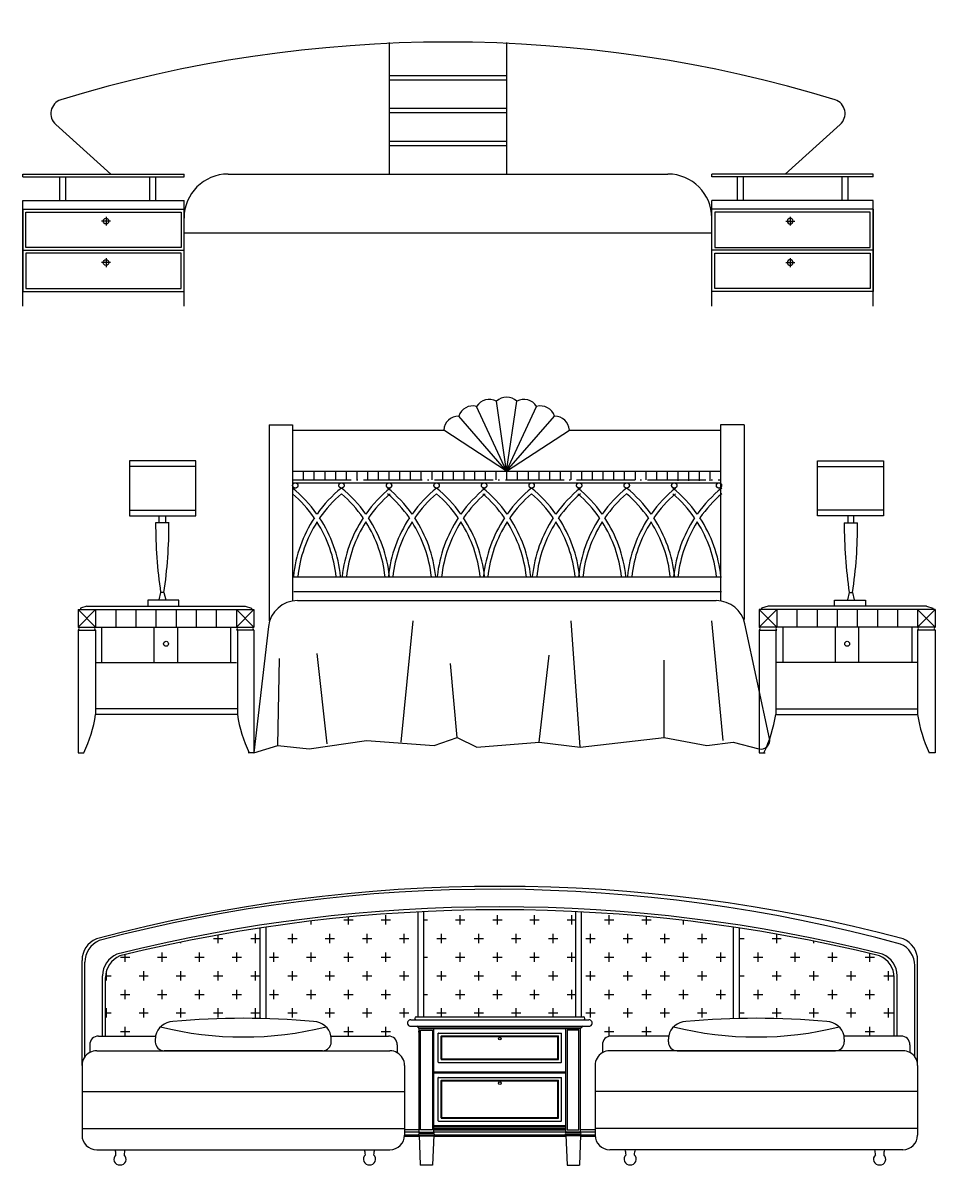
# Model space of a CAD drawing. Extents: x -42728 to 99010, y -18674 to 47645.
# Drawn here: x 62833 to 65944, y 29889 to 33783 of the extents above; entities that cross this region are included whole.
import ezdxf

# ---------------------------------------------------------------- set-up
doc = ezdxf.new("R2010")
doc.units = 0
doc.header["$LTSCALE"] = 100
doc.header["$MEASUREMENT"] = 0
doc.linetypes.add('DOTE', pattern=[2.42, 2, -0.2, 0.02, -0.2])
doc.layers.get('0').update_dxf_attribs({"linetype": 'CONTINUOUS'})
for name, color, linetype in [('00-ELE', 2, 'CONTINUOUS'), ('1', 1, 'CONTINUOUS'), ('2', 3, 'CONTINUOUS'), ('3', 4, 'CONTINUOUS'), ('DOTE', 1, 'DOTE'), ('PUB_TEXT', 7, 'CONTINUOUS'), ('SEP', 50, 'CONTINUOUS'), ('家具', 223, 'CONTINUOUS')]:
    doc.layers.add(name, color=color, linetype=linetype)

# ---------------------------------------------------------------- blocks, each defined once
blk = doc.blocks.new('3157')
at = {"layer": '2'}
blk.add_circle((0, 0), 96, dxfattribs=at)
at = {"layer": 'SEP'}
for p, q in [((-150, 0), (155, 0)), ((0, -147), (0, 151))]:
    blk.add_line(p, q, dxfattribs=at)
blk = doc.blocks.new('A$C4D66270E')
for p, q in [((1250, 898.6), (1250, 450)), ((1650, 898.6), (1650, 450)), ((1250, 786.5), (1650, 786.5)), ((1250, 771.5), (1650, 771.5)), ((1250, 674.3), (1250, 450)), ((1250, 674.3), (1650, 674.3)), ((1250, 659.3), (1650, 659.3)), ((300, 450), (112.2, 619)), ((2600, 450), (2787.8, 619)), ((1250, 562.2), (1650, 562.2)), ((1250, 547.2), (1650, 547.2)), ((0, 450), (550, 450)), ((0, 440), (0, 450)), ((0, 440), (550, 440)), ((125.1, 440), (125.1, 360)), ((145.1, 440), (145.1, 360)), ((432.2, 440), (432.2, 360)), ((452.2, 440), (452.2, 360)), ((550, 440), (550, 450)), ((700, 450), (2200, 450)), ((2900, 450), (2350, 450)), ((2350, 440), (2350, 450)), ((2900, 440), (2350, 440)), ((2436.5, 440), (2436.5, 360)), ((2456.5, 440), (2456.5, 360)), ((2793.5, 440), (2793.5, 360)), ((2813.5, 440), (2813.5, 360)), ((2900, 440), (2900, 450)), ((0, 360), (550, 360)), ((0, 0), (0, 360)), ((550, 300), (550, 360)), ((2900, 360), (2350, 360)), ((2350, 300), (2350, 360)), ((2900, 0), (2900, 360)), ((0, 330), (550, 330)), ((0, 330), (0, 50)), ((2900, 330), (2350, 330)), ((2900, 330), (2900, 50)), ((550, 0), (550, 300)), ((2350, 0), (2350, 300)), ((2350, 0), (2350, 300)), ((550, 250), (2350, 250)), ((0, 190), (550, 190)), ((2900, 190), (2350, 190)), ((0, 50), (550, 50)), ((2900, 50), (2350, 50))]:
    blk.add_line(p, q)
at = {"color": 9}
for points in [[(10, 320), (540, 320), (540, 200), (10, 200)], [(2890, 320), (2360, 320), (2360, 200), (2890, 200)], [(10, 60), (540, 60), (540, 180), (10, 180)], [(2890, 60), (2360, 60), (2360, 180), (2890, 180)]]:
    blk.add_lwpolyline(points, close=True, dxfattribs=at)
for centre, radius, start, end in [((1450, -3635.4), 4535.4, 73.0704, 106.9296), ((145.6, 656.2), 50, 109.0612, 228.0128), ((2754.4, 656.2), 50, 311.9872, 70.9388), ((700, 300), 150, 90, 180), ((2200, 300), 150, 0, 90)]:
    blk.add_arc(centre, radius, start, end)
at = {"yscale": 0.1, "zscale": 0.1, "rotation": 180}
for p, xscale in [((283.7, 289.7), 0.1), ((2617.3, 289.7), -0.1), ((283.7, 148.2), 0.1), ((2617.3, 148.2), -0.1)]:
    blk.add_blockref('3157', p, dxfattribs=dict(at, xscale=xscale))
blk = doc.blocks.new('A$C3D736CDC')
at = {"layer": 'PUB_TEXT', "color": 3}
blk.add_blockref('A$C4D66270E', (0, 0), dxfattribs=at)
blk = doc.blocks.new('A$C435A3A95')
at = {"layer": '家具', "ltscale": 0.01}
h = blk.add_hatch(dxfattribs=at)
h.set_pattern_fill('CROSS', color=9, scale=10, style=0)
h.set_pattern_definition([(0, (-22305.54, -56904.66), (63.5, 63.5), [31.75, -95.25]), (90, (-22289.664, -56920.53), (-63.5, 63.5), [31.75, -95.25])])
h.paths.add_polyline_path([(608, 808.2, 0.022465), (129.5, 713.2, 0.303725), (80, 639.3), (80, 439.8), (251, 439.8, -0.360681), (310, 488.7, -0.029428), (608, 499.4)])
h.paths.add_polyline_path([(1146, 862.8, 0.023974), (628, 811.2), (628, 498.8, -0.016009), (790, 488.7, -0.360681), (849, 439.8), (1150, 439.8), (1150, 465, 0.414214), (1147, 468, 0.414214), (1142, 473), (1121.1, 473, -1.013331), (1121.1, 495), (1140, 495, -1), (1140, 505), (1146, 505)])
h.paths.add_polyline_path([(1684, 863.8, 0.023855), (1166, 863.8), (1166, 505), (1684, 505)])
h.paths.add_polyline_path([(2222, 811.2, 0.023974), (1704, 862.8), (1704, 505), (1710, 505, -1), (1710, 495), (1728.9, 495, -1.013331), (1728.9, 473), (1708, 473, 0.414214), (1703, 468, 0.414214), (1700, 465), (1700, 439.8), (2001, 439.8, -0.360681), (2060, 488.7, -0.016009), (2222, 498.8)])
h.paths.add_polyline_path([(2720.5, 713.2, 0.022465), (2242, 808.2), (2242, 499.4, -0.029428), (2540, 488.7, -0.360681), (2599, 439.8), (2770, 439.8), (2770, 639.3, 0.303725)])
at = {"layer": '家具', "color": 9}
for p, q in [((1146, 505), (1146, 862.8)), ((1166, 505), (1166, 863.8)), ((1684, 505), (1684, 863.8)), ((1704, 505), (1704, 862.8)), ((608, 499.4), (608, 808.2)), ((628, 498.8), (628, 811.2)), ((2222, 498.8), (2222, 811.2)), ((2242, 499.4), (2242, 808.2)), ((10, 369.7), (10, 691.4)), ((2840, 369.7), (2840, 680)), ((2770, 439.8), (2770, 639.3)), ((2780, 439.8), (2780, 645.2)), ((1140, 495), (1710, 495)), ((1142, 473), (1708, 473)), ((1147, 468), (1703, 468)), ((250, 428.7), (250, 419.7)), ((1150, 465), (1700, 465)), ((1200, 125), (1200, 465)), ((1215.5, 450), (1215, 449.5)), ((1215, 350.5), (1215, 449.5)), ((1215.5, 450), (1634.5, 450)), ((1225.5, 440), (1225, 439.5)), ((1225, 360.5), (1225, 439.5)), ((1225.5, 440), (1624.5, 440)), ((1227.5, 438), (1227, 437.5)), ((1227, 362.5), (1227, 437.5)), ((1227.5, 438), (1622.5, 438)), ((1623, 437.5), (1622.5, 438)), ((1623, 362), (1623, 437.5)), ((1625, 439.5), (1624.5, 440)), ((1625, 360), (1625, 439.5)), ((1634.5, 450), (1635, 449.5)), ((1635, 350.5), (1635, 449.5)), ((1650, 125), (1650, 465)), ((1215.5, 350), (1215, 350.5)), ((1225, 360.5), (1225.5, 360)), ((1225.5, 360), (1625, 360)), ((1227, 362.5), (1227.5, 362)), ((1227.5, 362), (1623, 362)), ((1634.5, 350), (1635, 350.5)), ((1200, 317.8), (1650, 317.8)), ((1200, 315.8), (1650, 315.8)), ((1200, 313.8), (1650, 313.8)), ((1215.5, 350), (1634.5, 350)), ((1215.5, 298.8), (1215, 298.3)), ((1215, 150.5), (1215, 298.3)), ((1215.5, 298.8), (1634.5, 298.8)), ((1225.5, 288.8), (1225, 288.3)), ((1225, 160.5), (1225, 288.3)), ((1225.5, 288.8), (1624.5, 288.8)), ((1227.5, 286.8), (1227, 286.3)), ((1227, 162.5), (1227, 286.3)), ((1227.5, 286.8), (1622.5, 286.8)), ((1623, 286.3), (1622.5, 286.8)), ((1623, 162), (1623, 286.3)), ((1625, 288.3), (1624.5, 288.8)), ((1625, 160), (1625, 288.3)), ((1634.5, 298.8), (1635, 298.3)), ((1635, 150.5), (1635, 298.3)), ((1225, 160.5), (1225.5, 160)), ((1225.5, 160), (1625, 160)), ((1227, 162.5), (1227.5, 162)), ((1227.5, 162), (1623, 162)), ((1150, 120), (1100, 120)), ((1200, 135), (1650, 135)), ((1200, 130), (1650, 130)), ((1200, 120), (1650, 120)), ((1215.5, 150), (1215, 150.5)), ((1215.5, 150), (1634.5, 150)), ((1634.5, 150), (1635, 150.5)), ((1750, 120), (1700, 120)), ((1098.7, 113.5), (1150, 113.5)), ((1100, 103.4), (1149.2, 103.4)), ((1150, 111.9), (1200, 111.9)), ((1150.3, 102.9), (1199.4, 102.9)), ((1150.3, 99.9), (1199.5, 99.9)), ((1150.8, 108.9), (1199.4, 108.9)), ((1200.1, 113.5), (1650, 113.5)), ((1201, 103.4), (1649, 103.4)), ((1700, 113.5), (1750, 113.5)), ((1700.8, 103.4), (1750, 103.4))]:
    blk.add_line(p, q, dxfattribs=at)
at = {"layer": '家具', "ltscale": 0.01}
for p, q in [((0, 339.7), (0, 697.4)), ((2850, 339.7), (2850, 697.4)), ((1121.1, 495), (1140, 495)), ((1121.1, 473), (1142, 473)), ((1140, 505), (1710, 505)), ((1708, 473), (1729.1, 473)), ((1710, 495), (1729.1, 495)), ((56.2, 439.8), (251, 439.8)), ((849, 439.8), (1045.3, 439.8)), ((1150, 111.9), (1150, 465)), ((1700, 111.9), (1700, 465)), ((2001, 439.8), (1804.7, 439.8)), ((2793.8, 439.8), (2599, 439.8)), ((26.2, 409.8), (26.2, 383.6)), ((1075.3, 409.8), (1075.3, 382.8)), ((1774.7, 409.8), (1774.7, 382.8)), ((2823.8, 409.8), (2823.8, 383.6)), ((0, 339.7), (0, 102)), ((1100, 339.7), (1100, 102)), ((1750, 339.7), (1750, 102)), ((2850, 339.7), (2850, 102)), ((1200, 125), (1650, 125)), ((1200, 111.9), (1200, 125)), ((1650, 111.9), (1650, 125)), ((1099.8, 98), (1150.4, 98)), ((1150, 111.9), (1150.1, 108.8)), ((1150.3, 102.9), (1153.2, 0)), ((1199.6, 102.9), (1195.3, 0)), ((1199.4, 98), (1650.6, 98)), ((1200, 111.9), (1199.9, 108.9)), ((1650, 111.9), (1650.1, 108.9)), ((1650.4, 102.9), (1654.7, 0)), ((1699.7, 102.9), (1696.8, 0)), ((1699.6, 98), (1750.2, 98)), ((1700, 111.9), (1699.9, 108.8)), ((50, 52), (1050, 52)), ((2800, 52), (1800, 52))]:
    blk.add_line(p, q, dxfattribs=at)
at = {"layer": '家具', "color": 9, "ltscale": 0.01}
for p, q in [((70, 439.8), (70, 645.2)), ((80, 439.8), (80, 639.3)), ((850, 419.7), (850, 428.7)), ((2000, 419.7), (2000, 428.7)), ((2600, 428.7), (2600, 419.7)), ((50, 389.7), (1050, 389.7)), ((820, 389.7), (280, 389.7)), ((2800, 389.7), (1800, 389.7)), ((2030, 389.7), (2570, 389.7)), ((0, 250.3), (1100, 250.3)), ((2850, 250.3), (1750, 250.3)), ((0, 124.6), (1100, 124.6)), ((2850, 124.6), (1750, 124.6)), ((1700, 111.9), (1650, 111.9)), ((1699.7, 99.9), (1650.5, 99.9)), ((1699.2, 108.9), (1650.6, 108.9)), ((1699.7, 102.9), (1650.6, 102.9))]:
    blk.add_line(p, q, dxfattribs=at)
at = {"layer": '家具'}
for p, q in [((1195.3, 0), (1153.2, 0)), ((1654.7, 0), (1696.8, 0))]:
    blk.add_line(p, q, dxfattribs=at)
at = {"layer": '家具', "color": 9}
for points in [[(1155, 460), (1195, 460), (1195, 120), (1155, 120)], [(1695, 460), (1655, 460), (1655, 120), (1695, 120)]]:
    blk.add_lwpolyline(points, close=True, dxfattribs=at)
for centre in [(1425.3, 430.9), (1425.3, 279.2)]:
    blk.add_circle(centre, 4.55, dxfattribs=at)
at = {"layer": '家具', "ltscale": 0.01}
for centre, radius, start, end in [((1425, -4431.9), 5381.9, 75.1849, 104.8151), ((80, 697.4), 80, 112.9148, 180), ((2770, 697.4), 80, 0, 67.0852), ((310, 428.7), 60, 90, 169.3337), ((550, -2035.4), 2535.5, 84.5684, 95.4316), ((790, 428.7), 60, 10.6663, 90), ((1121, 484), 11, 89.2413, 270.7587), ((1140, 500), 5, 90, 270), ((1142, 468), 5, 0, 90), ((1147, 465), 3, 0, 90), ((1703, 465), 3, 90, 180), ((1708, 468), 5, 90, 180), ((1710, 500), 5, 270, 90), ((1729, 484), 11, 269.2413, 90.7587), ((2060, 428.7), 60, 90, 169.3337), ((2300, -2035.4), 2535.5, 84.5684, 95.4316), ((2540, 428.7), 60, 10.6663, 90), ((56.2, 409.8), 30, 90, 180), ((1045.3, 409.8), 30, 0, 90), ((1804.7, 409.8), 30, 90, 180), ((2793.8, 409.8), 30, 0, 90), ((50, 339.7), 50, 118.3779, 180), ((1050, 339.7), 50, 0, 59.5366), ((1800, 339.7), 50, 120.4634, 180), ((2800, 339.7), 50, 0, 61.6221), ((50, 102), 50, 180, 270), ((1050, 102), 50, 270, 0), ((1150.8, 105.9), 3.01, 90, 270), ((1199.4, 105.9), 3.01, 270, 90), ((1650.6, 105.9), 3.01, 90, 270), ((1699.2, 105.9), 3.01, 270, 77.1092), ((1800, 102), 50, 180, 270), ((2800, 102), 50, 270, 0), ((41.1, 32.4), 74.5, 1.6098, 15.2455), ((218.1, 32.4), 74.5, 164.7545, 178.3902), ((892, 32.4), 74.5, 1.6098, 15.2455), ((1069, 32.4), 74.5, 164.7545, 178.3902), ((1781, 32.4), 74.5, 1.6098, 15.2455), ((1958, 32.4), 74.5, 164.7545, 178.3902), ((2631.9, 32.4), 74.5, 1.6098, 15.2455), ((2808.9, 32.4), 74.5, 164.7545, 178.3902), ((128.3, 19.6), 19.6, 130.4084, 273.7659), ((130.9, 19.6), 19.6, 266.2341, 49.5916), ((979.2, 19.6), 19.6, 130.4084, 273.7659), ((981.8, 19.6), 19.6, 266.2341, 49.5916), ((1868.2, 19.6), 19.6, 130.4084, 273.7659), ((1870.8, 19.6), 19.6, 266.2341, 49.5916), ((2719.1, 19.6), 19.6, 130.4084, 273.7659), ((2721.7, 19.6), 19.6, 266.2341, 49.5916)]:
    blk.add_arc(centre, radius, start, end, dxfattribs=at)
at = {"layer": '家具', "color": 9}
for centre, radius, start, end in [((1403.7, -4316.6), 5256.6, 74.688, 104.8244), ((1425, -4498.1), 5378.1, 75.9487, 104.0513), ((90, 691.4), 80, 112.9742, 180), ((2760, 680), 80, 0, 66.5381), ((2690, 639.3), 80, 0, 67.5794), ((2700, 645.2), 80, 0, 67.3996), ((310, 428.7), 60, 169.3337, 180)]:
    blk.add_arc(centre, radius, start, end, dxfattribs=at)
at = {"layer": '家具', "color": 9, "ltscale": 0.01}
for centre, radius, start, end in [((1425, -4561.6), 5431.6, 76.2012, 103.7988), ((150, 645.2), 80, 112.6004, 180), ((160, 639.3), 80, 112.4206, 180), ((550, 1608.9), 1172.4, 256.0603, 283.9397), ((2300, 1608.9), 1172.4, 256.0603, 283.9397), ((790, 428.7), 60, 0, 10.6663), ((2060, 428.7), 60, 169.3337, 180), ((2540, 428.7), 60, 0, 10.6663), ((50, 339.7), 50, 90, 118.3779), ((280, 419.7), 30, 180, 270), ((820, 419.7), 30, 270, 0), ((1050, 339.7), 50, 59.5366, 90), ((1800, 339.7), 50, 90, 120.4634), ((2030, 419.7), 30, 180, 270), ((2570, 419.7), 30, 270, 0), ((2800, 339.7), 50, 61.6221, 90), ((1699.2, 105.9), 3.01, 77.1092, 90)]:
    blk.add_arc(centre, radius, start, end, dxfattribs=at)
blk = doc.blocks.new('A$C0A3A7229')
at = {"layer": '00-ELE', "xscale": 0.5, "yscale": 0.5, "zscale": 0.5}
blk.add_blockref('A$C435A3A95', (0, 0), dxfattribs=at)
blk = doc.blocks.new('JJ5')
at = {"layer": '1'}
for p, q in [((18511.5, 21228), (18476.6, 21465.9)), ((18511.5, 21228), (18546.3, 21465.9)), ((18511.5, 21228), (18409.2, 21448.7)), ((18511.5, 21228), (18613.8, 21448.7)), ((18511.5, 21228), (18348, 21415.4)), ((18511.5, 21228), (18674.9, 21415.4)), ((18511.5, 21228), (18296.9, 21368)), ((18511.5, 21228), (18726, 21368)), ((17781.5, 21228), (19241.5, 21228)), ((17818, 21228), (17818, 21197.8)), ((17854.5, 21228), (17854.5, 21197.8)), ((17891, 21228), (17891, 21197.8)), ((17927.5, 21228), (17927.5, 21197.8)), ((17964, 21228), (17964, 21197.8)), ((18000.5, 21228), (18000.5, 21197.8)), ((18037, 21228), (18037, 21197.8)), ((18073.5, 21228), (18073.5, 21197.8)), ((18110, 21228), (18110, 21197.8)), ((18146.5, 21228), (18146.5, 21197.8)), ((18183, 21228), (18183, 21197.8)), ((18219.5, 21228), (18219.5, 21197.8)), ((18256, 21228), (18256, 21197.8)), ((18292.5, 21228), (18292.5, 21197.8)), ((18329, 21228), (18329, 21197.8)), ((18365.5, 21228), (18365.5, 21197.8)), ((18402, 21228), (18402, 21197.8)), ((18438.5, 21228), (18438.5, 21197.8)), ((18475, 21228), (18475, 21197.8)), ((18511.5, 21228), (18511.5, 21197.8)), ((18548, 21228), (18548, 21197.8)), ((18584.5, 21228), (18584.5, 21197.8)), ((18621, 21228), (18621, 21197.8)), ((18657.5, 21228), (18657.5, 21197.8)), ((18694, 21228), (18694, 21197.8)), ((18730.5, 21228), (18730.5, 21197.8)), ((18767, 21228), (18767, 21197.8)), ((18803.5, 21228), (18803.5, 21197.8)), ((18840, 21228), (18840, 21197.8)), ((18876.5, 21228), (18876.5, 21197.8)), ((18913, 21228), (18913, 21197.8)), ((18949.5, 21228), (18949.5, 21197.8)), ((18986, 21228), (18986, 21197.8)), ((19022.5, 21228), (19022.5, 21197.8)), ((19059, 21228), (19059, 21197.8)), ((19095.5, 21228), (19095.5, 21195.3)), ((19132, 21228), (19132, 21195.3)), ((19168.5, 21228), (19168.5, 21195.3)), ((19205, 21228), (19205, 21195.3)), ((17781.5, 21188), (19241.5, 21188)), ((17781.5, 20867.8), (19245, 20867.8)), ((17785.9, 20817.8), (19245, 20817.8)), ((17798.5, 20786.4), (19226.8, 20786.4)), ((17057.8, 20756), (17641.8, 20756)), ((17109.8, 20756), (17109.8, 20696)), ((17178.3, 20756), (17178.3, 20696)), ((17246.9, 20756), (17246.9, 20696)), ((17315.5, 20756), (17315.5, 20696)), ((17384.1, 20756), (17384.1, 20696)), ((17452.6, 20756), (17452.6, 20696)), ((17521.2, 20756), (17521.2, 20696)), ((17589.8, 20756), (17589.8, 20696)), ((19965.2, 20756), (19381.2, 20756)), ((19433.2, 20756), (19433.2, 20696)), ((19501.7, 20756), (19501.7, 20696)), ((19570.3, 20756), (19570.3, 20696)), ((19638.9, 20756), (19638.9, 20696)), ((19707.4, 20756), (19707.4, 20696)), ((19776, 20756), (19776, 20696)), ((19844.6, 20756), (19844.6, 20696)), ((19913.2, 20756), (19913.2, 20696)), ((17049.8, 20696), (17109.8, 20696)), ((17049.8, 20686), (17109.8, 20686)), ((17109.8, 20696), (17589.8, 20696)), ((17129.8, 20696), (17129.8, 20576)), ((17309.8, 20576), (17309.8, 20696)), ((17389.8, 20576), (17389.8, 20696)), ((17569.8, 20696), (17569.8, 20576)), ((17589.8, 20696), (17649.8, 20696)), ((17649.8, 20686), (17589.8, 20686)), ((17699.1, 20697.8), (17649.8, 20268)), ((18151.8, 20303.4), (18193.3, 20718)), ((18762.9, 20286.6), (18732, 20718)), ((19250.6, 20309), (19212, 20718)), ((19408.7, 20316.9), (19324.5, 20707.5)), ((19433.2, 20696), (19373.2, 20696)), ((19373.2, 20686), (19433.2, 20686)), ((19913.2, 20696), (19433.2, 20696)), ((19453.2, 20696), (19453.2, 20576)), ((19633.2, 20576), (19633.2, 20696)), ((19713.2, 20576), (19713.2, 20696)), ((19893.2, 20696), (19893.2, 20576)), ((19973.2, 20696), (19913.2, 20696)), ((19973.2, 20686), (19913.2, 20686)), ((17899.5, 20297.8), (17865.8, 20605.8)), ((17109.8, 20576), (17589.8, 20576)), ((17731.3, 20292.2), (17736.9, 20589)), ((18342.4, 20320.2), (18320, 20572.2)), ((18622.7, 20303.4), (18656.3, 20600.2)), ((19048.8, 20320.2), (19048.8, 20583.4)), ((19913.2, 20576), (19433.2, 20576)), ((17591.4, 20418), (17108.1, 20418)), ((19431.5, 20418), (19914.8, 20418)), ((17593.5, 20398), (17109.8, 20398)), ((19429.4, 20398), (19913.2, 20398)), ((17649.8, 20268), (17731.3, 20292.2)), ((17731.3, 20292.2), (17837.8, 20281)), ((17837.8, 20281), (18034, 20309)), ((18034, 20309), (18263.9, 20292.2)), ((18263.9, 20292.2), (18342.4, 20320.2)), ((18342.4, 20320.2), (18409.7, 20286.6)), ((18409.7, 20286.6), (18622.7, 20303.4)), ((18622.7, 20303.4), (18762.9, 20286.6)), ((18762.9, 20286.6), (19048.8, 20320.2)), ((19048.8, 20320.2), (19194.5, 20292.2)), ((19194.5, 20292.2), (19284.2, 20303.4)), ((19284.2, 20303.4), (19372.1, 20281.4)), ((17649.8, 20268), (17629.8, 20268)), ((19373.2, 20268), (19393.2, 20268))]:
    blk.add_line(p, q, dxfattribs=at)
for centre in [(17350, 20639.4), (19673, 20639.4)]:
    blk.add_circle(centre, 8.37, dxfattribs=at)
for centre, radius, start, end in [((17500.2, 20821.7), 447.7, 35.4954, 51.0865), ((17500.2, 20821.7), 432.7, 34.7695, 49.4643), ((18229.3, 20821.7), 447.7, 128.9135, 144.5046), ((18229.3, 20821.7), 432.7, 130.5357, 145.2305), ((17666.8, 20821.7), 447.7, 35.4954, 51.0865), ((17666.8, 20821.7), 432.7, 34.7695, 49.4643), ((18395.8, 20821.7), 447.7, 128.9135, 144.5046), ((18395.8, 20821.7), 432.7, 130.5357, 145.2305), ((17824.5, 20821.7), 447.7, 35.4954, 51.0865), ((17824.5, 20821.7), 432.7, 34.7695, 49.4643), ((18553.5, 20821.7), 447.7, 128.9135, 144.5046), ((18553.5, 20821.7), 432.7, 130.5357, 145.2305), ((17991, 20821.7), 447.7, 35.4954, 51.0865), ((17991, 20821.7), 432.7, 34.7695, 49.4643), ((18720.1, 20821.7), 447.7, 128.9135, 144.5046), ((18720.1, 20821.7), 432.7, 130.5357, 145.2305), ((18148.7, 20821.7), 447.7, 35.4954, 51.0865), ((18148.7, 20821.7), 432.7, 34.7695, 49.4643), ((18877.8, 20821.7), 447.7, 128.9135, 144.5046), ((18877.8, 20821.7), 432.7, 130.5357, 145.2305), ((18315.3, 20821.7), 447.7, 35.4954, 51.0865), ((18315.3, 20821.7), 432.7, 34.7695, 49.4643), ((19044.3, 20821.7), 447.7, 128.9135, 144.5046), ((19044.3, 20821.7), 432.7, 130.5357, 145.2305), ((18473, 20821.7), 447.7, 35.4954, 51.0865), ((18473, 20821.7), 432.7, 34.7695, 49.4643), ((19202, 20821.7), 447.7, 128.9135, 144.5046), ((19202, 20821.7), 432.7, 130.5357, 145.2305), ((18639.6, 20821.7), 447.7, 35.4954, 51.0865), ((18639.6, 20821.7), 432.7, 34.7695, 49.4643), ((19368.6, 20821.7), 447.7, 128.9135, 144.5046), ((19368.6, 20821.7), 432.7, 130.5357, 145.2305), ((18797.2, 20821.7), 447.7, 35.4954, 51.0865), ((18797.2, 20821.7), 432.7, 34.7695, 49.4643), ((19526.3, 20821.7), 447.7, 128.9135, 144.5046), ((19526.3, 20821.7), 432.7, 130.5357, 145.2305), ((18229.3, 20821.7), 447.7, 146.5527, 173.9088), ((18229.3, 20821.7), 432.7, 147.3928, 173.9088), ((17500.2, 20821.7), 432.7, 6.0912, 32.6072), ((17500.2, 20821.7), 447.7, 6.0912, 33.4473), ((18395.8, 20821.7), 447.7, 146.5527, 173.9088), ((18395.8, 20821.7), 432.7, 147.3928, 173.9088), ((17666.8, 20821.7), 432.7, 6.0912, 32.6072), ((17666.8, 20821.7), 447.7, 6.0912, 33.4473), ((18553.5, 20821.7), 447.7, 146.5527, 173.9088), ((18553.5, 20821.7), 432.7, 147.3928, 173.9088), ((17824.5, 20821.7), 432.7, 6.0912, 32.6072), ((17824.5, 20821.7), 447.7, 6.0912, 33.4473), ((18720.1, 20821.7), 447.7, 146.5527, 173.9088), ((18720.1, 20821.7), 432.7, 147.3928, 173.9088), ((17991, 20821.7), 432.7, 6.0912, 32.6072), ((17991, 20821.7), 447.7, 6.0912, 33.4473), ((18877.8, 20821.7), 447.7, 146.5527, 173.9088), ((18877.8, 20821.7), 432.7, 147.3928, 173.9088), ((18148.7, 20821.7), 432.7, 6.0912, 32.6072), ((18148.7, 20821.7), 447.7, 6.0912, 33.4473), ((19044.3, 20821.7), 447.7, 146.5527, 173.9088), ((19044.3, 20821.7), 432.7, 147.3928, 173.9088), ((18315.3, 20821.7), 432.7, 6.0912, 32.6072), ((18315.3, 20821.7), 447.7, 6.0912, 33.4473), ((19202, 20821.7), 447.7, 146.5527, 173.9088), ((19202, 20821.7), 432.7, 147.3928, 173.9088), ((18473, 20821.7), 432.7, 6.0912, 32.6072), ((18473, 20821.7), 447.7, 6.0912, 33.4473), ((19368.6, 20821.7), 447.7, 146.5527, 173.9088), ((19368.6, 20821.7), 432.7, 147.3928, 173.9088), ((18639.6, 20821.7), 432.7, 6.0912, 32.6072), ((18639.6, 20821.7), 447.7, 6.0912, 33.4473), ((19526.3, 20821.7), 447.7, 146.5527, 173.9088), ((19526.3, 20821.7), 432.7, 147.3928, 173.9088), ((18797.2, 20821.7), 432.7, 6.0912, 32.6072), ((18797.2, 20821.7), 447.7, 6.0912, 33.4473), ((17798.5, 20686.4), 100, 90, 173.4468), ((19226.8, 20686.4), 100, 12.1548, 90), ((17111.8, 20691), 5.39, 111.9876, 248.0124), ((17587.7, 20691), 5.39, 291.9876, 68.0124), ((19435.2, 20691), 5.39, 111.9876, 248.0124), ((19911.1, 20691), 5.39, 291.9876, 68.0124), ((19379.3, 20310.5), 30, 255.9758, 12.1548)]:
    blk.add_arc(centre, radius, start, end, dxfattribs=at)
at = {"layer": '3'}
for p, q in [((17701.5, 21386.2), (17701.5, 20718)), ((17701.5, 21386.2), (17781.5, 21386.2)), ((17781.5, 21386.2), (17781.5, 20785)), ((19241.5, 21386.2), (19241.5, 20785.3)), ((19321.5, 21386.2), (19241.5, 21386.2)), ((19321.5, 21386.2), (19321.5, 20721.7)), ((17781.5, 21368), (18296.9, 21368)), ((18726, 21368), (19241.5, 21368)), ((17079.8, 20768), (17057.8, 20761)), ((17057.8, 20761), (17057.8, 20756)), ((17079.8, 20768), (17619.8, 20768)), ((17619.8, 20768), (17641.8, 20761)), ((17641.8, 20761), (17641.8, 20756)), ((19403.2, 20768), (19381.2, 20761)), ((19381.2, 20761), (19381.2, 20756)), ((19943.2, 20768), (19403.2, 20768)), ((19943.2, 20768), (19965.2, 20761)), ((19965.2, 20761), (19965.2, 20756)), ((17049.8, 20756), (17049.8, 20696)), ((17049.8, 20756), (17057.8, 20756)), ((17641.8, 20756), (17649.8, 20756)), ((17649.8, 20756), (17649.8, 20696)), ((19381.2, 20756), (19373.2, 20756)), ((19373.2, 20756), (19373.2, 20696)), ((19973.2, 20756), (19965.2, 20756)), ((19973.2, 20756), (19973.2, 20696)), ((17049.8, 20686), (17049.8, 20268)), ((17109.8, 20686), (17109.8, 20576)), ((17593.5, 20686), (17593.5, 20398)), ((17649.8, 20686), (17649.8, 20268)), ((19373.2, 20686), (19373.2, 20268)), ((19429.4, 20686), (19429.4, 20398)), ((19913.2, 20686), (19913.2, 20576)), ((19973.2, 20686), (19973.2, 20268)), ((17109.8, 20576), (17109.8, 20398)), ((19913.2, 20576), (19913.2, 20398)), ((17049.8, 20268), (17069.8, 20268)), ((19973.2, 20268), (19953.2, 20268))]:
    blk.add_line(p, q, dxfattribs=at)
for centre, radius, start, end in [((18452.2, 21420.6), 51.4, 61.6436, 146.9279), ((18511.5, 21428.1), 51.4, 47.3578, 132.6422), ((18570.7, 21420.6), 51.4, 33.0721, 118.3564), ((18396.7, 21398.8), 51.4, 75.9293, 161.2136), ((18626.3, 21398.8), 51.4, 18.7864, 104.0707), ((18348.2, 21364), 51.4, 90.215, 175.4993), ((18674.7, 21364), 51.4, 4.5007, 89.785), ((17047.7, 20691), 5.39, 291.9876, 68.0124), ((17651.8, 20691), 5.39, 111.9876, 248.0124), ((19371.1, 20691), 5.39, 291.9876, 68.0124), ((19975.2, 20691), 5.39, 111.9876, 248.0124), ((16653.7, 20467.2), 461.3, 334.4195, 351.375), ((18049.6, 20467.2), 461.3, 188.625, 205.5805), ((18973.3, 20467.2), 461.3, 334.4195, 351.375), ((20369.2, 20467.2), 461.3, 188.625, 205.5805)]:
    blk.add_arc(centre, radius, start, end, dxfattribs=at)
at = {"layer": 'DOTE'}
for p, q in [((17781.5, 21198), (19241.5, 21198)), ((17109.8, 20756), (17049.8, 20696)), ((17049.8, 20756), (17109.8, 20696)), ((17589.8, 20696), (17649.8, 20756)), ((17589.8, 20756), (17649.8, 20696)), ((19433.2, 20756), (19373.2, 20696)), ((19433.2, 20696), (19373.2, 20756)), ((19973.2, 20756), (19913.2, 20696)), ((19913.2, 20756), (19973.2, 20696))]:
    blk.add_line(p, q, dxfattribs=at)
for centre in [(17790.7, 21179), (17948.4, 21179), (18110.5, 21179), (18272.7, 21179), (18434.8, 21179), (18596.9, 21179), (18759, 21179), (18921.2, 21179), (19083.3, 21179), (19235.8, 21179)]:
    blk.add_circle(centre, 8.97, dxfattribs=at)
blk = doc.blocks.new('A$C5EAE09F9')
at = {"layer": '1'}
for p, q in [((401.6, 975.3), (175.8, 975.3)), ((2521.7, 975.3), (2747.6, 975.3)), ((175.8, 827.3), (401.6, 827.3)), ((2747.6, 827.3), (2521.7, 827.3))]:
    blk.add_line(p, q, dxfattribs=at)
at = {"layer": '3'}
for p, q in [((310.2, 783.8), (264.5, 783.8)), ((2613.1, 783.8), (2658.9, 783.8)), ((281.7, 546.6), (275.8, 520.8)), ((293, 546.6), (281.7, 546.6)), ((293, 546.6), (298.9, 520.8)), ((2630.4, 546.6), (2624.4, 520.8)), ((2630.4, 546.6), (2641.7, 546.6)), ((2641.7, 546.6), (2647.6, 520.8))]:
    blk.add_line(p, q, dxfattribs=at)
for points in [[(401.6, 807.3), (401.6, 995.3), (175.8, 995.3), (175.8, 807.3)], [(2521.7, 807.3), (2521.7, 995.3), (2747.6, 995.3), (2747.6, 807.3)], [(297.8, 807.3), (297.8, 783.8), (276.9, 783.8), (276.9, 807.3)], [(2625.5, 807.3), (2625.5, 783.8), (2646.5, 783.8), (2646.5, 807.3)], [(343.3, 500), (343.3, 519.8), (238, 519.8), (238, 500)], [(2580.1, 500), (2580.1, 519.8), (2685.3, 519.8), (2685.3, 500)]]:
    blk.add_lwpolyline(points, close=True, dxfattribs=at)
for centre, start, end in [((1865.3, 781), 179.8995, 188.4216), ((-1290.6, 781), 351.5784, 0.1005), ((4214, 781), 179.8995, 188.4216), ((1058.1, 781), 351.5784, 0.1005)]:
    blk.add_arc(centre, 1600.8, start, end, dxfattribs=at)
at = {"layer": 'DOTE'}
blk.add_blockref('JJ5', (-17049.8, -20268), dxfattribs=at)
blk = doc.blocks.new('A$C78440D6E')
at = {"layer": '00-ELE', "xscale": 0.5, "yscale": 0.5, "zscale": 0.5}
blk.add_blockref('A$C5EAE09F9', (0, 0), dxfattribs=at)

msp = doc.modelspace()

# ---------------------------------------------------------------- block references
msp.add_blockref('A$C3D736CDC', (62832.74959, 32817.97238))
at = {"xscale": 2, "yscale": 2, "zscale": 2}
for name, p in [('A$C78440D6E', (63021.07848, 31295.32078)), ('A$C0A3A7229', (63034.61274, 29889.62768))]:
    msp.add_blockref(name, p, dxfattribs=at)

doc.saveas('drawing.dxf')
